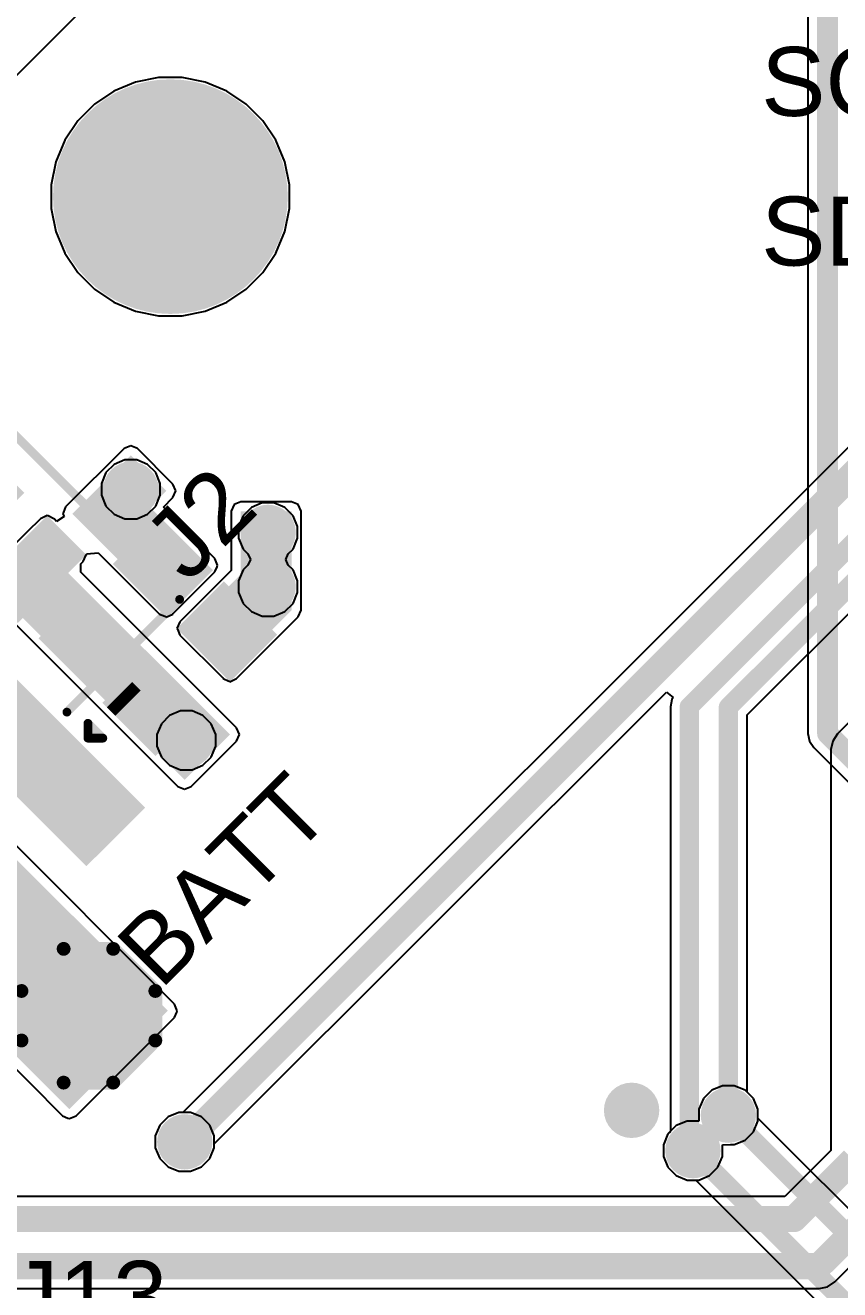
# Model space of a CAD drawing. Header units: millimetres. Extents: x -0.27 to 3.94, y -1.19 to 3.
# Drawn here: x 0.744 to 1.209, y 1.581 to 2.303 of the extents above; entities that cross this region are included whole.
import ezdxf

# ---------------------------------------------------------------- set-up
doc = ezdxf.new("R2010")
doc.units = ezdxf.units.MM
doc.header["$MEASUREMENT"] = 0
for name, color, linetype in [('BottomLayer', 5, 'Continuous'), ('BottomPaste', 16, 'Continuous'), ('BottomSolder', 6, 'Continuous'), ('MultiLayer', 9, 'Continuous'), ('PadHoleLayer', 156, 'Continuous'), ('TopLayer', 1, 'Continuous'), ('TopOverlay', 2, 'Continuous'), ('TopPaste', 8, 'Continuous'), ('TopSolder', 216, 'Continuous'), ('ViaHoleLayer', 16, 'Continuous')]:
    doc.layers.add(name, color=color, linetype=linetype)
doc.styles.add('Arial', font='', dxfattribs={"height": 0.2})
doc.styles.get('Arial').set_extended_font_data('Arial')

# ---------------------------------------------------------------- blocks, each defined once
blk = doc.blocks.new('ESOP_8_B_25')
at = {"layer": 'BottomLayer'}
for points in [[(-0.13813, 0.08681), (-0.09089, 0.08681), (-0.09089, 0.06319), (-0.13813, 0.06319)], [(0.09089, 0.08681), (0.13813, 0.08681), (0.13813, 0.06319), (0.09089, 0.06319)], [(-0.04724, 0.06496), (0.04724, 0.06496), (0.04724, -0.06496), (-0.04724, -0.06496)], [(-0.13813, 0.03681), (-0.09089, 0.03681), (-0.09089, 0.01319), (-0.13813, 0.01319)], [(0.09089, 0.03681), (0.13813, 0.03681), (0.13813, 0.01319), (0.09089, 0.01319)], [(-0.13813, -0.01319), (-0.09089, -0.01319), (-0.09089, -0.03681), (-0.13813, -0.03681)], [(0.09089, -0.01319), (0.13813, -0.01319), (0.13813, -0.03681), (0.09089, -0.03681)], [(-0.13813, -0.06319), (-0.09089, -0.06319), (-0.09089, -0.08681), (-0.13813, -0.08681)], [(0.09089, -0.06319), (0.13813, -0.06319), (0.13813, -0.08681), (0.09089, -0.08681)]]:
    blk.add_hatch(color=5, dxfattribs=at).paths.add_polyline_path(points)
at = {"layer": 'BottomPaste'}
for points in [[(-0.13813, 0.08681), (-0.09089, 0.08681), (-0.09089, 0.06319), (-0.13813, 0.06319)], [(0.09089, 0.08681), (0.13813, 0.08681), (0.13813, 0.06319), (0.09089, 0.06319)], [(-0.04724, 0.06496), (0.04724, 0.06496), (0.04724, -0.06496), (-0.04724, -0.06496)], [(-0.13813, 0.03681), (-0.09089, 0.03681), (-0.09089, 0.01319), (-0.13813, 0.01319)], [(0.09089, 0.03681), (0.13813, 0.03681), (0.13813, 0.01319), (0.09089, 0.01319)], [(-0.13813, -0.01319), (-0.09089, -0.01319), (-0.09089, -0.03681), (-0.13813, -0.03681)], [(0.09089, -0.01319), (0.13813, -0.01319), (0.13813, -0.03681), (0.09089, -0.03681)], [(-0.13813, -0.06319), (-0.09089, -0.06319), (-0.09089, -0.08681), (-0.13813, -0.08681)], [(0.09089, -0.06319), (0.13813, -0.06319), (0.13813, -0.08681), (0.09089, -0.08681)]]:
    blk.add_hatch(color=16, dxfattribs=at).paths.add_polyline_path(points)
at = {"layer": 'BottomSolder'}
for points in [[(-0.14213, 0.09081), (-0.08689, 0.09081), (-0.08689, 0.05919), (-0.14213, 0.05919)], [(0.08689, 0.09081), (0.14213, 0.09081), (0.14213, 0.05919), (0.08689, 0.05919)], [(-0.05124, 0.06896), (0.05124, 0.06896), (0.05124, -0.06896), (-0.05124, -0.06896)], [(-0.14213, 0.04081), (-0.08689, 0.04081), (-0.08689, 0.00919), (-0.14213, 0.00919)], [(0.08689, 0.04081), (0.14213, 0.04081), (0.14213, 0.00919), (0.08689, 0.00919)], [(-0.14213, -0.00919), (-0.08689, -0.00919), (-0.08689, -0.04081), (-0.14213, -0.04081)], [(0.08689, -0.00919), (0.14213, -0.00919), (0.14213, -0.04081), (0.08689, -0.04081)], [(-0.14213, -0.05919), (-0.08689, -0.05919), (-0.08689, -0.09081), (-0.14213, -0.09081)], [(0.08689, -0.05919), (0.14213, -0.05919), (0.14213, -0.09081), (0.08689, -0.09081)]]:
    blk.add_hatch(color=6, dxfattribs=at).paths.add_polyline_path(points)
blk = doc.blocks.new('S______B______B_30')
at = {"layer": 'BottomLayer'}
for points in [[(-0.015, 0.0175), (-0.015, -0.0175), (-0.045, -0.0175), (-0.045, 0.0175)], [(0.045, 0.0175), (0.045, -0.0175), (0.015, -0.0175), (0.015, 0.0175)]]:
    blk.add_hatch(color=5, dxfattribs=at).paths.add_polyline_path(points)
at = {"layer": 'BottomPaste'}
for points in [[(-0.015, 0.0175), (-0.015, -0.0175), (-0.045, -0.0175), (-0.045, 0.0175)], [(0.045, 0.0175), (0.045, -0.0175), (0.015, -0.0175), (0.015, 0.0175)]]:
    blk.add_hatch(color=16, dxfattribs=at).paths.add_polyline_path(points)
at = {"layer": 'BottomSolder'}
for points in [[(-0.011, 0.0215), (-0.011, -0.0215), (-0.049, -0.0215), (-0.049, 0.0215)], [(0.049, 0.0215), (0.049, -0.0215), (0.011, -0.0215), (0.011, 0.0215)]]:
    blk.add_hatch(color=6, dxfattribs=at).paths.add_polyline_path(points)
blk = doc.blocks.new('S______B______B_31')
at = {"layer": 'BottomLayer'}
for points in [[(-0.015, 0.0175), (-0.015, -0.0175), (-0.045, -0.0175), (-0.045, 0.0175)], [(0.045, 0.0175), (0.045, -0.0175), (0.015, -0.0175), (0.015, 0.0175)]]:
    blk.add_hatch(color=5, dxfattribs=at).paths.add_polyline_path(points)
at = {"layer": 'BottomPaste'}
for points in [[(-0.015, 0.0175), (-0.015, -0.0175), (-0.045, -0.0175), (-0.045, 0.0175)], [(0.045, 0.0175), (0.045, -0.0175), (0.015, -0.0175), (0.015, 0.0175)]]:
    blk.add_hatch(color=16, dxfattribs=at).paths.add_polyline_path(points)
at = {"layer": 'BottomSolder'}
for points in [[(-0.011, 0.0215), (-0.011, -0.0215), (-0.049, -0.0215), (-0.049, 0.0215)], [(0.049, 0.0215), (0.049, -0.0215), (0.011, -0.0215), (0.011, 0.0215)]]:
    blk.add_hatch(color=6, dxfattribs=at).paths.add_polyline_path(points)
blk = doc.blocks.new('T__________121')
at = {"layer": 'TopLayer'}
blk.add_hatch(color=1, dxfattribs=at).paths.add_polyline_path([(0.015, 0.03), (-0.015, 0.03), (-0.03, 0.015), (-0.03, -0.015), (-0.015, -0.03), (0.015, -0.03), (0.03, -0.015), (0.03, 0.015)])
at = {"layer": 'TopPaste'}
blk.add_hatch(color=8, dxfattribs=at).paths.add_polyline_path([(0.015, 0.03), (-0.015, 0.03), (-0.03, 0.015), (-0.03, -0.015), (-0.015, -0.03), (0.015, -0.03), (0.03, -0.015), (0.03, 0.015)])
at = {"layer": 'TopSolder'}
blk.add_hatch(color=216, dxfattribs=at).paths.add_polyline_path([(0.017, 0.034), (-0.017, 0.034), (-0.034, 0.017), (-0.034, -0.017), (-0.017, -0.034), (0.017, -0.034), (0.034, -0.017), (0.034, 0.017)])
at = {"layer": 'TopOverlay', "const_width": 0.00787}
for points in [[(-0.037, 0.017), (-0.017, 0.037)], [(-0.017, 0.037), (0.017, 0.037)], [(-0.017, 0.037), (0.017, 0.037)], [(0.017, 0.037), (0.037, 0.017)], [(-0.037, 0.017), (-0.037, -0.017)], [(0.037, 0.017), (0.037, -0.017)], [(-0.037, -0.017), (-0.017, -0.037)], [(0.017, -0.037), (0.037, -0.017)], [(-0.017, -0.037), (0.017, -0.037)], [(-0.017, -0.037), (0.017, -0.037)]]:
    blk.add_lwpolyline(points, dxfattribs=at)
at = {"layer": 'TopOverlay', "const_width": 0.00394}
for points in [[(-0.01897, 0.037, 1), (-0.01503, 0.037, 1)], [(-0.01897, 0.037, 1), (-0.01503, 0.037, 1)], [(-0.01897, 0.037, 1), (-0.01503, 0.037, 1)], [(0.01503, 0.037, 1), (0.01897, 0.037, 1)], [(0.01503, 0.037, 1), (0.01897, 0.037, 1)], [(0.01503, 0.037, 1), (0.01897, 0.037, 1)], [(-0.03897, 0.017, 1), (-0.03503, 0.017, 1)], [(-0.03897, 0.017, 1), (-0.03503, 0.017, 1)], [(0.03503, 0.017, 1), (0.03897, 0.017, 1)], [(0.03503, 0.017, 1), (0.03897, 0.017, 1)], [(-0.03897, -0.017, 1), (-0.03503, -0.017, 1)], [(-0.03897, -0.017, 1), (-0.03503, -0.017, 1)], [(0.03503, -0.017, 1), (0.03897, -0.017, 1)], [(0.03503, -0.017, 1), (0.03897, -0.017, 1)], [(-0.01897, -0.037, 1), (-0.01503, -0.037, 1)], [(-0.01897, -0.037, 1), (-0.01503, -0.037, 1)], [(-0.01897, -0.037, 1), (-0.01503, -0.037, 1)], [(0.01503, -0.037, 1), (0.01897, -0.037, 1)], [(0.01503, -0.037, 1), (0.01897, -0.037, 1)], [(0.01503, -0.037, 1), (0.01897, -0.037, 1)]]:
    blk.add_lwpolyline(points, format="xyb", close=True, dxfattribs=at)
blk = doc.blocks.new('WAFER_PH2_0_2PWB_145')
at = {"layer": 'TopLayer'}
for points in [[(-0.05906, 0.1811), (-0.01969, 0.1811), (-0.01969, 0.04331), (-0.05906, 0.04331)], [(0.01969, 0.1811), (0.05906, 0.1811), (0.05906, 0.04331), (0.01969, 0.04331)], [(-0.16142, -0.04331), (-0.10236, -0.04331), (-0.10236, -0.1811), (-0.16142, -0.1811)], [(0.16142, -0.1811), (0.10236, -0.1811), (0.10236, -0.04331), (0.16142, -0.04331)]]:
    blk.add_hatch(color=1, dxfattribs=at).paths.add_polyline_path(points)
at = {"layer": 'TopPaste'}
for points in [[(-0.05906, 0.1811), (-0.01969, 0.1811), (-0.01969, 0.04331), (-0.05906, 0.04331)], [(0.01969, 0.1811), (0.05906, 0.1811), (0.05906, 0.04331), (0.01969, 0.04331)], [(-0.16142, -0.04331), (-0.10236, -0.04331), (-0.10236, -0.1811), (-0.16142, -0.1811)], [(0.16142, -0.1811), (0.10236, -0.1811), (0.10236, -0.04331), (0.16142, -0.04331)]]:
    blk.add_hatch(color=8, dxfattribs=at).paths.add_polyline_path(points)
at = {"layer": 'TopSolder'}
for points in [[(-0.06306, 0.1851), (-0.01569, 0.1851), (-0.01569, 0.03931), (-0.06306, 0.03931)], [(0.01569, 0.1851), (0.06306, 0.1851), (0.06306, 0.03931), (0.01569, 0.03931)], [(-0.16542, -0.03931), (-0.09836, -0.03931), (-0.09836, -0.1851), (-0.16542, -0.1851)], [(0.16542, -0.1851), (0.09836, -0.1851), (0.09836, -0.03931), (0.16542, -0.03931)]]:
    blk.add_hatch(color=216, dxfattribs=at).paths.add_polyline_path(points)
at = {"layer": 'TopOverlay', "const_width": 0.005}
for points in [[(-0.068, 0.134), (-0.074, 0.14)], [(-0.074, 0.128), (-0.074, 0.14)], [(-0.068, 0.134), (-0.074, 0.128)], [(-0.161, -0.034), (-0.161, 0.115)], [(-0.07, 0.115), (-0.161, 0.115)], [(0.159, 0.115), (0.068, 0.115)], [(0.159, -0.034), (0.159, 0.115)], [(0.142, -0.191), (-0.138, -0.191)]]:
    blk.add_lwpolyline(points, dxfattribs=at)
at = {"layer": 'TopOverlay', "const_width": 0.0025}
for points in [[(-0.07525, 0.14, 1), (-0.07275, 0.14, 1)], [(-0.07525, 0.14, 1), (-0.07275, 0.14, 1)], [(-0.07525, 0.128, 1), (-0.07275, 0.128, 1)], [(-0.07525, 0.128, 1), (-0.07275, 0.128, 1)], [(-0.06925, 0.134, 1), (-0.06675, 0.134, 1)], [(-0.06925, 0.134, 1), (-0.06675, 0.134, 1)], [(-0.16225, 0.115, 1), (-0.15975, 0.115, 1)], [(-0.16225, 0.115, 1), (-0.15975, 0.115, 1)], [(-0.07125, 0.115, 1), (-0.06875, 0.115, 1)], [(0.06675, 0.115, 1), (0.06925, 0.115, 1)], [(0.15775, 0.115, 1), (0.16025, 0.115, 1)], [(0.15775, 0.115, 1), (0.16025, 0.115, 1)], [(-0.16225, -0.034, 1), (-0.15975, -0.034, 1)], [(0.15775, -0.034, 1), (0.16025, -0.034, 1)], [(-0.13925, -0.191, 1), (-0.13675, -0.191, 1)], [(0.14075, -0.191, 1), (0.14325, -0.191, 1)]]:
    blk.add_lwpolyline(points, format="xyb", close=True, dxfattribs=at)
at = {"layer": 'TopOverlay'}
blk.add_text('PCB Edge', height=0.047244, rotation=-180, dxfattribs=at).set_placement((0.09269, -0.15221))

msp = doc.modelspace()

# ---------------------------------------------------------------- hatches: boundary and pattern name
at = {"layer": 'BottomLayer'}
h = msp.add_hatch(color=5, dxfattribs=at)
edge = h.paths.add_edge_path()
edge.add_arc((0.82677, 2.20472), 0.06299, 0, 360)
for points in [[(0.79108, 2.00342), (0.8244, 2.03673), (0.80414, 2.05699), (0.77082, 2.02368)], [(0.84833, 1.99422), (0.79484, 2.0477), (0.77082, 2.02368), (0.8243, 1.97019)], [(0.86696, 1.96859), (0.89597, 1.96859), (0.89597, 2.02511), (0.86696, 2.02511)], [(0.77316, 2.00027), (0.75645, 2.01697), (0.72305, 1.98357), (0.73975, 1.96686)], [(0.86073, 1.8976), (0.7489, 2.00942), (0.72305, 1.98357), (0.83487, 1.87174)], [(0.86078, 1.93339), (0.89597, 1.96859), (0.87122, 1.99334), (0.83603, 1.95814)]]:
    msp.add_hatch(color=5, dxfattribs=at).paths.add_polyline_path(points)
h = msp.add_hatch(color=5, dxfattribs=at)
edge = h.paths.add_edge_path()
edge.add_arc((0.80421, 2.03757), 0.01181, 0, 360)
h = msp.add_hatch(color=5, dxfattribs=at)
edge = h.paths.add_edge_path()
edge.add_arc((0.88255, 2.013), 0.01181, 0, 360)
h = msp.add_hatch(color=5, dxfattribs=at)
edge = h.paths.add_edge_path()
edge.add_arc((0.88255, 1.982), 0.01181, 0, 360)
h = msp.add_hatch(color=5, dxfattribs=at)
edge = h.paths.add_edge_path()
edge.add_arc((0.83587, 1.89424), 0.01181, 0, 360)
h = msp.add_hatch(color=5, dxfattribs=at)
edge = h.paths.add_edge_path()
edge.add_arc((1.09, 1.683), 0.01181, 0, 360)
h = msp.add_hatch(color=5, dxfattribs=at)
edge = h.paths.add_edge_path()
edge.add_arc((1.14524, 1.68024), 0.01181, 0, 360)
h = msp.add_hatch(color=5, dxfattribs=at)
edge = h.paths.add_edge_path()
edge.add_arc((0.835, 1.665), 0.01181, 0, 360)
h = msp.add_hatch(color=5, dxfattribs=at)
edge = h.paths.add_edge_path()
edge.add_arc((1.125, 1.66), 0.01181, 0, 360)
at = {"layer": 'BottomSolder'}
h = msp.add_hatch(color=6, dxfattribs=at)
edge = h.paths.add_edge_path()
edge.add_arc((0.82677, 2.20472), 0.06699, 0, 360)
h = msp.add_hatch(color=6, dxfattribs=at)
edge = h.paths.add_edge_path()
edge.add_arc((0.80421, 2.03757), 0.01581, 0, 360)
h = msp.add_hatch(color=6, dxfattribs=at)
edge = h.paths.add_edge_path()
edge.add_arc((0.88255, 2.013), 0.01581, 0, 360)
h = msp.add_hatch(color=6, dxfattribs=at)
edge = h.paths.add_edge_path()
edge.add_arc((0.88255, 1.982), 0.01581, 0, 360)
h = msp.add_hatch(color=6, dxfattribs=at)
edge = h.paths.add_edge_path()
edge.add_arc((0.83587, 1.89424), 0.01581, 0, 360)
h = msp.add_hatch(color=6, dxfattribs=at)
edge = h.paths.add_edge_path()
edge.add_arc((1.09, 1.683), 0.01581, 0, 360)
h = msp.add_hatch(color=6, dxfattribs=at)
edge = h.paths.add_edge_path()
edge.add_arc((1.14524, 1.68024), 0.01581, 0, 360)
h = msp.add_hatch(color=6, dxfattribs=at)
edge = h.paths.add_edge_path()
edge.add_arc((0.835, 1.665), 0.01581, 0, 360)
h = msp.add_hatch(color=6, dxfattribs=at)
edge = h.paths.add_edge_path()
edge.add_arc((1.125, 1.66), 0.01581, 0, 360)
at = {"layer": 'MultiLayer'}
h = msp.add_hatch(color=9, dxfattribs=at)
edge = h.paths.add_edge_path()
edge.add_arc((0.82677, 2.20472), 0.06299, 0, 360)
at = {"layer": 'PadHoleLayer'}
h = msp.add_hatch(color=156, dxfattribs=at)
edge = h.paths.add_edge_path()
edge.add_arc((0.82677, 2.20472), 0.06299, 0, 360)
at = {"layer": 'TopLayer'}
h = msp.add_hatch(color=1, dxfattribs=at)
edge = h.paths.add_edge_path()
edge.add_arc((0.82677, 2.20472), 0.06299, 0, 360)
h = msp.add_hatch(color=1, dxfattribs=at)
edge = h.paths.add_edge_path()
edge.add_arc((0.80421, 2.03757), 0.01181, 0, 360)
h = msp.add_hatch(color=1, dxfattribs=at)
edge = h.paths.add_edge_path()
edge.add_arc((0.88255, 2.013), 0.01181, 0, 360)
h = msp.add_hatch(color=1, dxfattribs=at)
edge = h.paths.add_edge_path()
edge.add_arc((0.88255, 1.982), 0.01181, 0, 360)
h = msp.add_hatch(color=1, dxfattribs=at)
edge = h.paths.add_edge_path()
edge.add_arc((0.83587, 1.89424), 0.01181, 0, 360)
msp.add_hatch(color=1, dxfattribs=at).paths.add_polyline_path([(0.76912, 1.68369), (0.82529, 1.73987), (0.66056, 1.9046), (0.60439, 1.84843)])
h = msp.add_hatch(color=1, dxfattribs=at)
edge = h.paths.add_edge_path()
edge.add_arc((1.09, 1.683), 0.01181, 0, 360)
h = msp.add_hatch(color=1, dxfattribs=at)
edge = h.paths.add_edge_path()
edge.add_arc((1.14524, 1.68024), 0.01181, 0, 360)
h = msp.add_hatch(color=1, dxfattribs=at)
edge = h.paths.add_edge_path()
edge.add_arc((0.835, 1.665), 0.01181, 0, 360)
h = msp.add_hatch(color=1, dxfattribs=at)
edge = h.paths.add_edge_path()
edge.add_arc((1.125, 1.66), 0.01181, 0, 360)
at = {"layer": 'TopSolder'}
h = msp.add_hatch(color=216, dxfattribs=at)
edge = h.paths.add_edge_path()
edge.add_arc((0.82677, 2.20472), 0.06699, 0, 360)
h = msp.add_hatch(color=216, dxfattribs=at)
edge = h.paths.add_edge_path()
edge.add_arc((0.80421, 2.03757), 0.01581, 0, 360)
h = msp.add_hatch(color=216, dxfattribs=at)
edge = h.paths.add_edge_path()
edge.add_arc((0.88255, 2.013), 0.01581, 0, 360)
h = msp.add_hatch(color=216, dxfattribs=at)
edge = h.paths.add_edge_path()
edge.add_arc((0.88255, 1.982), 0.01581, 0, 360)
h = msp.add_hatch(color=216, dxfattribs=at)
edge = h.paths.add_edge_path()
edge.add_arc((0.83587, 1.89424), 0.01581, 0, 360)
h = msp.add_hatch(color=216, dxfattribs=at)
edge = h.paths.add_edge_path()
edge.add_arc((1.09, 1.683), 0.01581, 0, 360)
h = msp.add_hatch(color=216, dxfattribs=at)
edge = h.paths.add_edge_path()
edge.add_arc((1.14524, 1.68024), 0.01581, 0, 360)
h = msp.add_hatch(color=216, dxfattribs=at)
edge = h.paths.add_edge_path()
edge.add_arc((0.835, 1.665), 0.01581, 0, 360)
h = msp.add_hatch(color=216, dxfattribs=at)
edge = h.paths.add_edge_path()
edge.add_arc((1.125, 1.66), 0.01581, 0, 360)
at = {"layer": 'ViaHoleLayer'}
h = msp.add_hatch(color=16, dxfattribs=at)
edge = h.paths.add_edge_path()
edge.add_arc((0.80421, 2.03757), 0.00591, 0, 360)
h = msp.add_hatch(color=16, dxfattribs=at)
edge = h.paths.add_edge_path()
edge.add_arc((0.88255, 2.013), 0.00591, 0, 360)
h = msp.add_hatch(color=16, dxfattribs=at)
edge = h.paths.add_edge_path()
edge.add_arc((0.88255, 1.982), 0.00591, 0, 360)
h = msp.add_hatch(color=16, dxfattribs=at)
edge = h.paths.add_edge_path()
edge.add_arc((0.83587, 1.89424), 0.00591, 0, 360)
h = msp.add_hatch(color=16, dxfattribs=at)
edge = h.paths.add_edge_path()
edge.add_arc((1.09, 1.683), 0.00591, 0, 360)
h = msp.add_hatch(color=16, dxfattribs=at)
edge = h.paths.add_edge_path()
edge.add_arc((1.14524, 1.68024), 0.00591, 0, 360)
h = msp.add_hatch(color=16, dxfattribs=at)
edge = h.paths.add_edge_path()
edge.add_arc((0.835, 1.665), 0.00591, 0, 360)
h = msp.add_hatch(color=16, dxfattribs=at)
edge = h.paths.add_edge_path()
edge.add_arc((1.125, 1.66), 0.00591, 0, 360)

# ---------------------------------------------------------------- linework, layer by layer
at = {"layer": 'BottomLayer'}
for p, q in [((0.65113, 2.18613), (0.99347, 2.52847)), ((0.80694, 2.2701), (0.79457, 2.26498)), ((0.82008, 2.27272), (0.80694, 2.2701)), ((0.83347, 2.27272), (0.82008, 2.27272)), ((0.8466, 2.2701), (0.83347, 2.27272)), ((0.85898, 2.26498), (0.8466, 2.2701)), ((0.79457, 2.26498), (0.78343, 2.25754)), ((0.87011, 2.25754), (0.85898, 2.26498)), ((0.78343, 2.25754), (0.77396, 2.24807)), ((0.87959, 2.24807), (0.87011, 2.25754)), ((0.77396, 2.24807), (0.76652, 2.23693)), ((0.88703, 2.23693), (0.87959, 2.24807)), ((0.76652, 2.23693), (0.76139, 2.22456)), ((0.89215, 2.22456), (0.88703, 2.23693)), ((0.76139, 2.22456), (0.75878, 2.21142)), ((0.89476, 2.21142), (0.89215, 2.22456)), ((0.75878, 2.21142), (0.75878, 2.19803)), ((0.89476, 2.19803), (0.89476, 2.21142)), ((0.75878, 2.19803), (0.76139, 2.18489)), ((0.89215, 2.18489), (0.89476, 2.19803)), ((0.76139, 2.18489), (0.76652, 2.17252)), ((0.88703, 2.17252), (0.89215, 2.18489)), ((0.76652, 2.17252), (0.77396, 2.16138)), ((0.87959, 2.16138), (0.88703, 2.17252)), ((0.77396, 2.16138), (0.78343, 2.15191)), ((0.87011, 2.15191), (0.87959, 2.16138)), ((0.78343, 2.15191), (0.79457, 2.14447)), ((0.85898, 2.14447), (0.87011, 2.15191)), ((0.79457, 2.14447), (0.80694, 2.13935)), ((0.8466, 2.13935), (0.85898, 2.14447)), ((0.80694, 2.13935), (0.82008, 2.13673)), ((0.83347, 2.13673), (0.8466, 2.13935)), ((0.82008, 2.13673), (0.83347, 2.13673)), ((1.28599, 2.13401), (0.83379, 1.68181)), ((0.80031, 2.06082), (0.767, 2.0275)), ((0.80414, 2.0624), (0.80031, 2.06082)), ((0.80796, 2.06082), (0.80414, 2.0624)), ((0.82822, 2.04056), (0.80796, 2.06082)), ((0.82981, 2.03673), (0.82822, 2.04056)), ((0.82822, 2.0329), (0.82981, 2.03673)), ((0.82276, 2.02744), (0.82822, 2.0329)), ((0.86313, 2.02894), (0.86154, 2.02511)), ((0.86696, 2.03053), (0.86313, 2.02894)), ((0.89597, 2.03053), (0.86696, 2.03053)), ((0.8998, 2.02894), (0.89597, 2.03053)), ((0.90138, 2.02511), (0.8998, 2.02894)), ((0.75645, 2.02263), (0.75262, 2.0208)), ((0.75702, 2.02236), (0.75645, 2.02263)), ((0.76028, 2.0208), (0.75702, 2.02236)), ((0.76607, 2.02208), (0.76183, 2.01925)), ((0.76574, 2.02447), (0.76541, 2.02368)), ((0.76541, 2.02368), (0.76541, 2.02368)), ((0.76541, 2.02368), (0.76541, 2.02368)), ((0.76541, 2.02368), (0.76607, 2.02208)), ((0.767, 2.0275), (0.76574, 2.02447)), ((0.85215, 1.99804), (0.82276, 2.02744)), ((0.86154, 2.02511), (0.86154, 1.99131)), ((0.90138, 1.96859), (0.90138, 2.02511)), ((0.75262, 2.0208), (0.74508, 2.01325)), ((0.75262, 2.0208), (0.75262, 2.0208)), ((0.76057, 2.02051), (0.76028, 2.0208)), ((0.76183, 2.01925), (0.76057, 2.02051)), ((0.74508, 2.01325), (0.71951, 1.98769)), ((0.74508, 2.01325), (0.74508, 2.01325)), ((0.74508, 2.01325), (0.74508, 2.01325)), ((0.77698, 1.99644), (0.77881, 2.00027)), ((0.77881, 2.00027), (0.77909, 2.00068)), ((0.77909, 2.00068), (0.78557, 2.00127)), ((0.78557, 2.00127), (0.82048, 1.96637)), ((0.77576, 1.99506), (0.7768, 1.99626)), ((0.77576, 1.99022), (0.77576, 1.99506)), ((0.7768, 1.99626), (0.77698, 1.99644)), ((0.85374, 1.99422), (0.85215, 1.99804)), ((0.85215, 1.99804), (0.85215, 1.99804)), ((0.85215, 1.99039), (0.85341, 1.99342)), ((0.85341, 1.99342), (0.85374, 1.99422)), ((1.15595, 1.90873), (1.24151, 1.99429)), ((0.86455, 1.90143), (0.77576, 1.99022)), ((0.82843, 1.96666), (0.85215, 1.99039)), ((0.86154, 1.99131), (0.83249, 1.96226)), ((0.82048, 1.96637), (0.82355, 1.96509)), ((0.82355, 1.96509), (0.82389, 1.96495)), ((0.82389, 1.96495), (0.8243, 1.96454)), ((0.8243, 1.96454), (0.82813, 1.96637)), ((0.82813, 1.96637), (0.82843, 1.96666)), ((0.82813, 1.96637), (0.82813, 1.96637)), ((0.8646, 1.92957), (0.8998, 1.96476)), ((0.8998, 1.96476), (0.90138, 1.96859)), ((0.90138, 1.96859), (0.90138, 1.96859)), ((0.73592, 1.96304), (0.83104, 1.86792)), ((0.8322, 1.96197), (0.83037, 1.95814)), ((0.83037, 1.95814), (0.83079, 1.95772)), ((0.83079, 1.95772), (0.8322, 1.95432)), ((0.83249, 1.96226), (0.8322, 1.96197)), ((0.8322, 1.95432), (0.85666, 1.92986)), ((1.25354, 1.94401), (1.20752, 1.89799)), ((0.85666, 1.92986), (0.85695, 1.92957)), ((0.85695, 1.92957), (0.86018, 1.92802)), ((0.86018, 1.92802), (0.86078, 1.92774)), ((0.86078, 1.92774), (0.8646, 1.92957)), ((0.8646, 1.92957), (0.8646, 1.92957)), ((0.85181, 1.66379), (1.10988, 1.92186)), ((1.10988, 1.92186), (1.11376, 1.91867)), ((1.11304, 1.91758), (1.11222, 1.91348)), ((1.11222, 1.91348), (1.11222, 1.671)), ((1.11376, 1.91867), (1.11304, 1.91758)), ((1.15595, 1.69331), (1.15595, 1.90873)), ((0.86614, 1.8976), (0.86455, 1.90143)), ((0.8387, 1.86792), (0.86455, 1.89377)), ((0.86455, 1.89377), (0.86614, 1.8976)), ((1.20476, 1.89386), (1.20379, 1.88898)), ((1.20752, 1.89799), (1.20476, 1.89386)), ((1.20379, 1.88898), (1.20379, 1.66012)), ((0.83104, 1.86792), (0.83487, 1.86633)), ((0.83487, 1.86633), (0.8387, 1.86792)), ((1.15949, 1.68976), (1.15595, 1.69331)), ((1.16205, 1.68358), (1.15949, 1.68976)), ((1.16205, 1.6769), (1.16205, 1.68358)), ((0.82548, 1.67925), (0.82075, 1.67452)), ((0.83166, 1.68181), (0.82548, 1.67925)), ((0.83379, 1.68181), (0.83166, 1.68181)), ((1.15949, 1.67072), (1.16205, 1.6769)), ((0.82075, 1.67452), (0.81819, 1.66834)), ((0.81819, 1.66834), (0.81819, 1.66166)), ((1.11075, 1.66952), (1.10819, 1.66334)), ((1.11222, 1.671), (1.11075, 1.66952)), ((1.15476, 1.66599), (1.15949, 1.67072)), ((0.81819, 1.66166), (0.82075, 1.65548)), ((0.84925, 1.65548), (0.85181, 1.66166)), ((0.85181, 1.66166), (0.85181, 1.66379)), ((1.10819, 1.66334), (1.10819, 1.65666)), ((1.14181, 1.65881), (1.14189, 1.66335)), ((1.14189, 1.66335), (1.14643, 1.66343)), ((1.14643, 1.66343), (1.14858, 1.66343)), ((1.14858, 1.66343), (1.15476, 1.66599)), ((0.82075, 1.65548), (0.82548, 1.65075)), ((0.84452, 1.65075), (0.84925, 1.65548)), ((1.10819, 1.65666), (1.11075, 1.65048)), ((1.13925, 1.65048), (1.14181, 1.65666)), ((1.14181, 1.65666), (1.14181, 1.65881)), ((1.20379, 1.66012), (1.17738, 1.63371)), ((0.82548, 1.65075), (0.83166, 1.64819)), ((0.83166, 1.64819), (0.83834, 1.64819)), ((0.83834, 1.64819), (0.84452, 1.65075)), ((1.11075, 1.65048), (1.11548, 1.64575)), ((1.13452, 1.64575), (1.13925, 1.65048)), ((1.11548, 1.64575), (1.12166, 1.64319)), ((1.12166, 1.64319), (1.12834, 1.64319)), ((1.12834, 1.64319), (1.13452, 1.64575)), ((1.17738, 1.63371), (0.20096, 1.63371)), ((1.20599, 1.58508), (1.25683, 1.63592)), ((0.35842, 1.58134), (1.19698, 1.58134)), ((1.19698, 1.58134), (1.20185, 1.58231)), ((1.20185, 1.58231), (1.20599, 1.58508))]:
    msp.add_line(p, q, dxfattribs=at)
for points, const_width in [([(0.835, 1.665), (1.295, 2.125)], 0.015), ([(1.12293, 1.91348), (1.23044, 2.021)], 0.011), ([(1.14524, 1.91317), (1.23707, 2.005)], 0.011), ([(0.85797, 1.95742), (0.85901, 1.95637)], 0.03), ([(1.12293, 1.66207), (1.12293, 1.91348)], 0.011), ([(1.14524, 1.68024), (1.14524, 1.91317)], 0.011), ([(1.12293, 1.66207), (1.125, 1.66)], 0.011), ([(1.18266, 1.62096), (1.21653, 1.65484)], 0.015), ([(1.19698, 1.59409), (1.24782, 1.64493)], 0.015), ([(0.20096, 1.62096), (1.18266, 1.62096)], 0.015), ([(0.35045, 1.59409), (1.19698, 1.59409)], 0.015)]:
    msp.add_lwpolyline(points, dxfattribs=dict(at, const_width=const_width))
for points, const_width in [([(0.85047, 1.95742, 1), (0.86547, 1.95742, 1)], 0.015), ([(0.85151, 1.95637, 1), (0.86651, 1.95637, 1)], 0.015), ([(1.12018, 1.91348, 1), (1.12568, 1.91348, 1)], 0.0055), ([(1.12018, 1.91348, 1), (1.12568, 1.91348, 1)], 0.0055), ([(1.14249, 1.91317, 1), (1.14799, 1.91317, 1)], 0.0055), ([(1.14249, 1.91317, 1), (1.14799, 1.91317, 1)], 0.0055), ([(1.14249, 1.68024, 1), (1.14799, 1.68024, 1)], 0.0055), ([(0.83125, 1.665, 1), (0.83875, 1.665, 1)], 0.0075), ([(1.12018, 1.66207, 1), (1.12568, 1.66207, 1)], 0.0055), ([(1.12018, 1.66207, 1), (1.12568, 1.66207, 1)], 0.0055), ([(1.12225, 1.66, 1), (1.12775, 1.66, 1)], 0.0055), ([(1.17891, 1.62096, 1), (1.18641, 1.62096, 1)], 0.0075), ([(1.17891, 1.62096, 1), (1.18641, 1.62096, 1)], 0.0075), ([(1.19323, 1.59409, 1), (1.20073, 1.59409, 1)], 0.0075), ([(1.19323, 1.59409, 1), (1.20073, 1.59409, 1)], 0.0075)]:
    msp.add_lwpolyline(points, format="xyb", close=True, dxfattribs=dict(at, const_width=const_width))
at = {"layer": 'TopLayer'}
for p, q in [((0.63901, 2.17401), (0.99347, 2.52847)), ((1.19067, 2.44489), (1.19067, 1.89811)), ((0.80694, 2.2701), (0.79457, 2.26498)), ((0.82008, 2.27272), (0.80694, 2.2701)), ((0.83347, 2.27272), (0.82008, 2.27272)), ((0.8466, 2.2701), (0.83347, 2.27272)), ((0.85898, 2.26498), (0.8466, 2.2701)), ((0.79457, 2.26498), (0.78343, 2.25754)), ((0.87011, 2.25754), (0.85898, 2.26498)), ((0.78343, 2.25754), (0.77396, 2.24807)), ((0.87959, 2.24807), (0.87011, 2.25754)), ((0.77396, 2.24807), (0.76652, 2.23693)), ((0.88703, 2.23693), (0.87959, 2.24807)), ((0.76652, 2.23693), (0.76139, 2.22456)), ((0.89215, 2.22456), (0.88703, 2.23693)), ((0.76139, 2.22456), (0.75878, 2.21142)), ((0.89476, 2.21142), (0.89215, 2.22456)), ((0.75878, 2.21142), (0.75878, 2.19803)), ((0.89476, 2.19803), (0.89476, 2.21142)), ((0.75878, 2.19803), (0.76139, 2.18489)), ((0.89215, 2.18489), (0.89476, 2.19803)), ((0.76139, 2.18489), (0.76652, 2.17252)), ((0.88703, 2.17252), (0.89215, 2.18489)), ((0.76652, 2.17252), (0.77396, 2.16138)), ((0.87959, 2.16138), (0.88703, 2.17252)), ((0.77396, 2.16138), (0.78343, 2.15191)), ((0.87011, 2.15191), (0.87959, 2.16138)), ((0.78343, 2.15191), (0.79457, 2.14447)), ((0.85898, 2.14447), (0.87011, 2.15191)), ((0.79457, 2.14447), (0.80694, 2.13935)), ((0.8466, 2.13935), (0.85898, 2.14447)), ((0.80694, 2.13935), (0.82008, 2.13673)), ((0.83347, 2.13673), (0.8466, 2.13935)), ((0.82008, 2.13673), (0.83347, 2.13673)), ((0.79469, 2.05183), (0.78996, 2.0471)), ((0.80086, 2.05438), (0.79469, 2.05183)), ((0.80755, 2.05438), (0.80086, 2.05438)), ((0.81373, 2.05183), (0.80755, 2.05438)), ((0.81846, 2.0471), (0.81373, 2.05183)), ((0.78996, 2.0471), (0.7874, 2.04092)), ((0.82102, 2.04092), (0.81846, 2.0471)), ((0.7874, 2.04092), (0.7874, 2.03423)), ((0.82102, 2.03423), (0.82102, 2.04092)), ((0.7874, 2.03423), (0.78996, 2.02805)), ((0.81846, 2.02805), (0.82102, 2.03423)), ((0.87921, 2.02981), (0.87303, 2.02725)), ((0.8859, 2.02981), (0.87921, 2.02981)), ((0.89207, 2.02725), (0.8859, 2.02981)), ((0.78996, 2.02805), (0.79469, 2.02332)), ((0.79469, 2.02332), (0.80086, 2.02076)), ((0.80755, 2.02076), (0.81373, 2.02332)), ((0.81373, 2.02332), (0.81846, 2.02805)), ((0.8683, 2.02252), (0.86574, 2.01634)), ((0.87303, 2.02725), (0.8683, 2.02252)), ((0.8968, 2.02252), (0.89207, 2.02725)), ((0.89936, 2.01634), (0.8968, 2.02252)), ((0.80086, 2.02076), (0.80755, 2.02076)), ((0.86574, 2.01634), (0.86574, 2.00966)), ((0.89936, 2.00966), (0.89936, 2.01634)), ((0.86574, 2.00966), (0.8683, 2.00348)), ((0.8968, 2.00348), (0.89936, 2.00966)), ((0.8683, 2.00348), (0.87101, 2.00077)), ((0.87101, 2.00077), (0.87247, 1.9975)), ((0.89263, 1.9975), (0.89409, 2.00077)), ((0.89409, 2.00077), (0.8968, 2.00348)), ((0.87101, 1.99424), (0.8683, 1.99153)), ((0.87247, 1.9975), (0.87101, 1.99424)), ((0.89409, 1.99424), (0.89263, 1.9975)), ((0.8968, 1.99153), (0.89409, 1.99424)), ((0.8683, 1.99153), (0.86574, 1.98535)), ((0.89936, 1.98535), (0.8968, 1.99153)), ((0.86574, 1.98535), (0.86574, 1.97866)), ((0.86574, 1.97866), (0.8683, 1.97248)), ((0.8968, 1.97248), (0.89936, 1.97866)), ((0.89936, 1.97866), (0.89936, 1.98535)), ((0.8683, 1.97248), (0.87303, 1.96775)), ((0.89207, 1.96775), (0.8968, 1.97248)), ((0.87303, 1.96775), (0.87921, 1.96519)), ((0.87921, 1.96519), (0.8859, 1.96519)), ((0.8859, 1.96519), (0.89207, 1.96775)), ((0.82912, 1.74369), (0.66439, 1.90843)), ((0.82635, 1.90849), (0.82162, 1.90376)), ((0.83253, 1.91105), (0.82635, 1.90849)), ((0.83922, 1.91105), (0.83253, 1.91105)), ((0.84539, 1.90849), (0.83922, 1.91105)), ((0.85012, 1.90376), (0.84539, 1.90849)), ((0.82162, 1.90376), (0.81906, 1.89758)), ((0.85268, 1.89758), (0.85012, 1.90376)), ((0.81906, 1.89758), (0.81906, 1.8909)), ((0.85268, 1.8909), (0.85268, 1.89758)), ((1.19067, 1.89811), (1.19067, 1.89811)), ((1.19067, 1.89811), (1.19153, 1.89382)), ((1.19153, 1.89382), (1.19396, 1.89018)), ((0.81906, 1.8909), (0.82162, 1.88472)), ((0.82162, 1.88472), (0.82635, 1.87999)), ((0.84539, 1.87999), (0.85012, 1.88472)), ((0.85012, 1.88472), (0.85268, 1.8909)), ((1.19396, 1.89018), (1.26907, 1.81507)), ((0.82635, 1.87999), (0.83253, 1.87743)), ((0.83253, 1.87743), (0.83922, 1.87743)), ((0.83922, 1.87743), (0.84539, 1.87999)), ((0.64303, 1.80213), (0.76529, 1.67987)), ((0.83071, 1.73987), (0.82912, 1.74369)), ((0.82912, 1.74369), (0.82912, 1.74369)), ((0.77295, 1.67987), (0.82912, 1.73604)), ((0.82912, 1.73604), (0.83038, 1.73907)), ((0.83038, 1.73907), (0.83071, 1.73987)), ((1.1419, 1.69705), (1.13572, 1.69449)), ((1.14858, 1.69705), (1.1419, 1.69705)), ((1.15476, 1.69449), (1.14858, 1.69705)), ((1.13099, 1.68976), (1.12843, 1.68358)), ((1.13572, 1.69449), (1.13099, 1.68976)), ((1.15949, 1.68976), (1.15476, 1.69449)), ((1.16205, 1.68358), (1.15949, 1.68976)), ((1.12843, 1.68358), (1.12843, 1.68143)), ((1.16205, 1.67857), (1.16205, 1.68358)), ((0.76529, 1.67987), (0.76833, 1.67861)), ((0.76833, 1.67861), (0.76912, 1.67828)), ((0.76912, 1.67828), (0.77295, 1.67987)), ((0.77295, 1.67987), (0.77295, 1.67987)), ((0.82548, 1.67925), (0.82075, 1.67452)), ((0.83166, 1.68181), (0.82548, 1.67925)), ((0.83834, 1.68181), (0.83166, 1.68181)), ((0.84452, 1.67925), (0.83834, 1.68181)), ((0.84925, 1.67452), (0.84452, 1.67925)), ((1.12166, 1.67681), (1.11548, 1.67425)), ((1.12381, 1.67681), (1.12166, 1.67681)), ((1.12835, 1.67689), (1.12381, 1.67681)), ((1.12843, 1.68143), (1.12835, 1.67689)), ((1.17305, 1.66757), (1.16205, 1.67857)), ((0.82075, 1.67452), (0.81819, 1.66834)), ((0.81819, 1.66834), (0.81819, 1.66166)), ((0.85181, 1.66834), (0.84925, 1.67452)), ((0.85181, 1.66166), (0.85181, 1.66834)), ((1.11075, 1.66952), (1.10819, 1.66334)), ((1.11548, 1.67425), (1.11075, 1.66952)), ((0.81819, 1.66166), (0.82075, 1.65548)), ((0.84925, 1.65548), (0.85181, 1.66166)), ((1.10819, 1.66334), (1.10819, 1.65666)), ((1.24605, 1.59457), (1.17305, 1.66757)), ((0.82075, 1.65548), (0.82548, 1.65075)), ((0.84452, 1.65075), (0.84925, 1.65548)), ((1.10819, 1.65666), (1.11075, 1.65048)), ((0.82548, 1.65075), (0.83166, 1.64819)), ((0.83166, 1.64819), (0.83834, 1.64819)), ((0.83834, 1.64819), (0.84452, 1.65075)), ((1.11075, 1.65048), (1.11548, 1.64575)), ((1.11548, 1.64575), (1.12166, 1.64319)), ((1.12166, 1.64319), (1.12667, 1.64319)), ((1.12667, 1.64319), (1.22529, 1.54457))]:
    msp.add_line(p, q, dxfattribs=at)
for points, const_width in [([(1.20189, 1.89811), (1.20189, 2.44489)], 0.012), ([(1.20189, 1.89811), (1.277, 1.823)], 0.012), ([(0.7232, 1.78253), (0.76627, 1.73945)], 0.03937), ([(0.76627, 1.73945), (0.77755, 1.73945)], 0.03937), ([(0.77755, 1.73945), (0.78, 1.737)], 0.03937), ([(1.14524, 1.68024), (1.16548, 1.66)], 0.011), ([(1.125, 1.66), (1.236, 1.549)], 0.011), ([(1.16548, 1.66), (1.23848, 1.587)], 0.011)]:
    msp.add_lwpolyline(points, dxfattribs=dict(at, const_width=const_width))
for points, const_width in [([(1.19889, 1.89811, 1), (1.20489, 1.89811, 1)], 0.006), ([(1.19889, 1.89811, 1), (1.20489, 1.89811, 1)], 0.006), ([(0.75643, 1.73945, 1), (0.77612, 1.73945, 1)], 0.01969), ([(0.75643, 1.73945, 1), (0.77612, 1.73945, 1)], 0.01969), ([(0.7677, 1.73945, 1), (0.78739, 1.73945, 1)], 0.01969), ([(0.7677, 1.73945, 1), (0.78739, 1.73945, 1)], 0.01969), ([(0.77016, 1.737, 1), (0.78984, 1.737, 1)], 0.01969), ([(1.14249, 1.68024, 1), (1.14799, 1.68024, 1)], 0.0055), ([(1.12225, 1.66, 1), (1.12775, 1.66, 1)], 0.0055), ([(1.16273, 1.66, 1), (1.16823, 1.66, 1)], 0.0055), ([(1.16273, 1.66, 1), (1.16823, 1.66, 1)], 0.0055)]:
    msp.add_lwpolyline(points, format="xyb", close=True, dxfattribs=dict(at, const_width=const_width))

# ---------------------------------------------------------------- block references
for name, p, rotation in [('WAFER_PH2_0_2PWB_145', (0.6369, 1.94218), 225), ('ESOP_8_B_25', (0.6141, 1.96398), 225), ('S______B______B_31', (0.80132, 1.97196), 225), ('S______B______B_30', (0.8378, 1.93516), 225), ('T__________121', (0.78, 1.737), 45)]:
    msp.add_blockref(name, p, dxfattribs=dict(rotation=rotation))

# ---------------------------------------------------------------- texts
at = {"layer": 'TopOverlay', "style": 'Arial'}
for s, height, p in [('SCL', 0.03937, (1.16395, 2.25079)), ('SDA', 0.03937, (1.16395, 2.16536)), ('J13', 0.04, (0.73502, 1.55701))]:
    msp.add_text(s, height=height, dxfattribs=at).set_placement(p)
for s, height, p in [('J2', 0.04, (0.83657, 1.9833)), ('-', 0.06, (0.80672, 1.89168)), ('BATT', 0.03937, (0.82116, 1.75132))]:
    msp.add_text(s, height=height, rotation=45, dxfattribs=at).set_placement(p)

doc.saveas('drawing.dxf')
